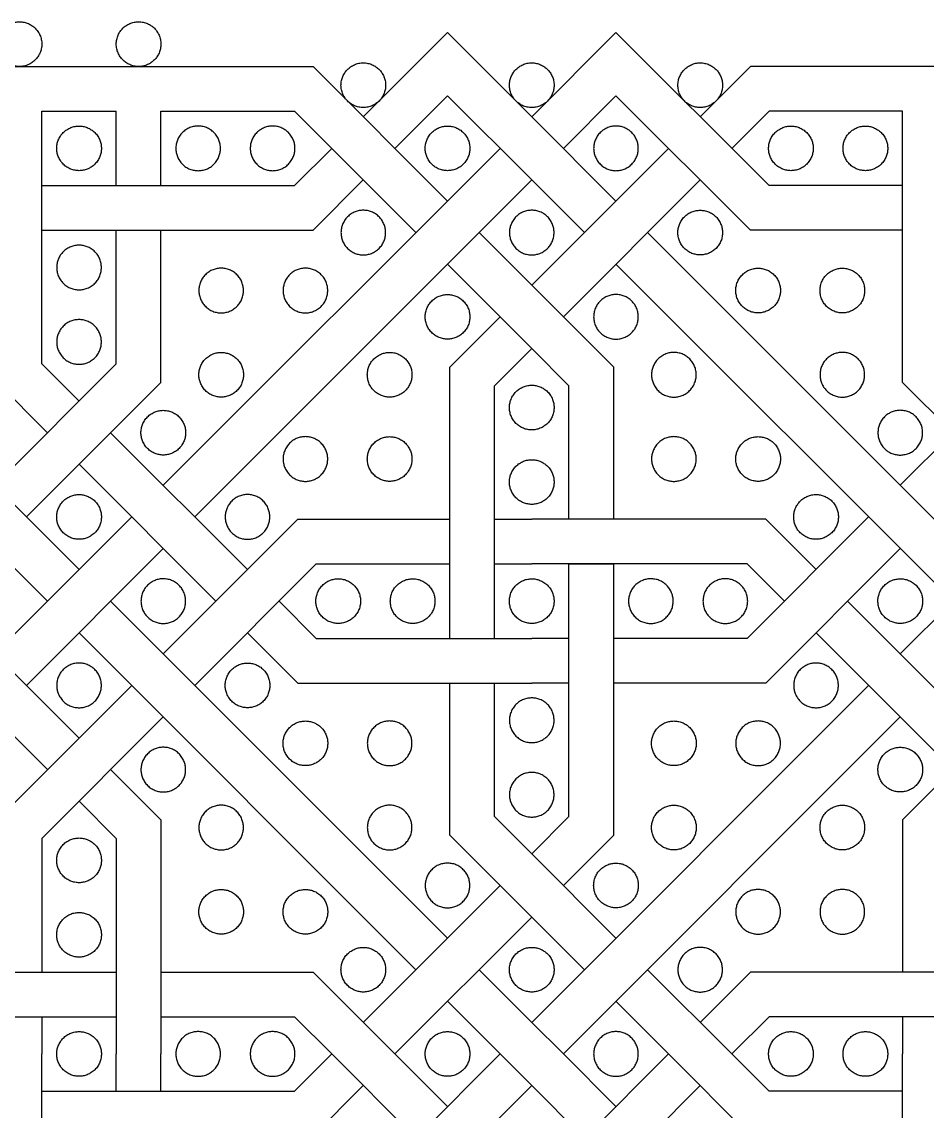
# Model space of a CAD drawing. Header units: millimetres. Extents: x -117 to 119, y -123 to 112.
# Drawn here: x -97.49 to -81.43, y 40.17 to 59.49 of the extents above; entities that cross this region are included whole.
import ezdxf

# ---------------------------------------------------------------- set-up
doc = ezdxf.new("R2010")
doc.units = ezdxf.units.MM
doc.header["$MEASUREMENT"] = 0
doc.layers.add('Layer 03', color=5, linetype='Continuous')

msp = doc.modelspace()

# ---------------------------------------------------------------- linework, layer by layer
at = {"layer": 'Layer 03'}
for p, q in [((-89.941, 59.302), (-88.447, 57.808)), ((-86.953, 59.302), (-88.447, 57.808)), ((-100.627, 58.7), (-92.327, 58.7)), ((-92.327, 58.7), (-89.941, 56.314)), ((-84.567, 58.7), (-85.459, 57.808)), ((-76.267, 58.7), (-84.567, 58.7)), ((-89.941, 58.182), (-88.447, 56.688)), ((-86.953, 58.182), (-87.887, 57.248)), ((-97.138, 53.426), (-97.138, 57.908)), ((-97.138, 57.908), (-95.817, 57.908)), ((-95.817, 56.588), (-95.817, 57.908)), ((-95.025, 56.588), (-95.025, 57.908)), ((-95.025, 57.908), (-92.656, 57.908)), ((-92.656, 57.908), (-90.501, 55.754)), ((-86.953, 56.314), (-88.447, 57.808)), ((-84.238, 57.908), (-84.899, 57.248)), ((-81.869, 57.908), (-84.238, 57.908)), ((-81.869, 53.098), (-81.869, 57.908)), ((-94.983, 51.272), (-89.007, 57.248)), ((-86.019, 57.248), (-88.447, 54.82)), ((-94.423, 50.711), (-88.447, 56.688)), ((-87.513, 55.754), (-88.447, 56.688)), ((-85.459, 56.688), (-87.887, 54.26)), ((-97.138, 56.588), (-92.656, 56.588)), ((-81.869, 56.588), (-84.238, 56.588)), ((-102.453, 55.754), (-96.477, 49.778)), ((-97.138, 55.795), (-92.327, 55.795)), ((-95.817, 53.426), (-95.817, 55.795)), ((-95.025, 53.098), (-95.025, 55.795)), ((-89.381, 55.754), (-88.447, 54.82)), ((-80.417, 49.778), (-86.393, 55.754)), ((-81.869, 55.795), (-84.567, 55.795)), ((-103.014, 55.194), (-97.038, 49.217)), ((-89.941, 55.194), (-88.447, 53.7)), ((-80.977, 49.217), (-86.953, 55.194)), ((-97.971, 51.272), (-95.817, 53.426)), ((-97.138, 53.426), (-96.477, 52.766)), ((-89.9, 48.557), (-89.9, 53.367)), ((-86.994, 50.67), (-86.994, 53.367)), ((-79.756, 53.426), (-81.911, 51.272)), ((-97.93, 53.098), (-97.038, 52.205)), ((-97.411, 50.711), (-95.025, 53.098)), ((-89.107, 48.557), (-89.107, 53.039)), ((-87.787, 50.67), (-87.787, 53.039)), ((-80.977, 52.205), (-81.869, 53.098)), ((-95.917, 52.205), (-93.489, 49.778)), ((-96.477, 51.645), (-94.05, 49.217)), ((-97.971, 48.284), (-95.544, 50.711)), ((-82.471, 50.711), (-84.625, 48.557)), ((-79.483, 50.711), (-81.911, 48.284)), ((-97.411, 47.723), (-94.983, 50.151)), ((-81.911, 50.151), (-84.297, 47.765)), ((-87.787, 45.396), (-87.787, 49.878)), ((-86.994, 45.067), (-86.994, 49.878)), ((-95.917, 49.217), (-89.941, 43.241)), ((-92.929, 49.217), (-92.269, 48.557)), ((-96.477, 48.657), (-90.501, 42.681)), ((-93.489, 48.657), (-92.597, 47.765)), ((-89.9, 45.067), (-89.9, 47.765)), ((-89.107, 45.396), (-89.107, 47.765)), ((-82.471, 47.723), (-88.447, 41.747)), ((-81.911, 47.163), (-87.887, 41.187)), ((-89.107, 45.396), (-88.447, 44.735)), ((-87.787, 45.396), (-88.447, 44.735)), ((-89.9, 45.067), (-88.447, 43.615)), ((-86.994, 45.067), (-87.887, 44.175)), ((-86.953, 43.241), (-88.447, 44.735)), ((-91.435, 41.747), (-89.007, 44.175)), ((-90.875, 41.187), (-88.447, 43.615)), ((-87.513, 42.681), (-88.447, 43.615)), ((-100.627, 42.64), (-95.817, 42.64)), ((-95.025, 42.64), (-92.327, 42.64)), ((-90.875, 41.187), (-92.327, 42.64)), ((-89.381, 42.681), (-88.447, 41.747)), ((-84.899, 41.187), (-86.393, 42.681)), ((-85.459, 41.747), (-84.567, 42.64)), ((-79.756, 42.64), (-84.567, 42.64)), ((-89.941, 42.121), (-89.007, 41.187)), ((-86.019, 41.187), (-86.953, 42.121)), ((-100.299, 41.847), (-95.817, 41.847)), ((-95.025, 41.847), (-92.656, 41.847)), ((-91.995, 41.187), (-92.656, 41.847)), ((-87.887, 41.187), (-88.447, 41.747)), ((-84.899, 41.187), (-84.238, 41.847)), ((-79.756, 41.847), (-84.238, 41.847)), ((-94.983, 35.211), (-89.007, 41.187)), ((-91.995, 41.187), (-92.656, 40.527)), ((-91.995, 41.187), (-90.501, 39.693)), ((-90.875, 41.187), (-89.941, 40.253)), ((-89.007, 41.187), (-88.447, 40.627)), ((-86.019, 41.187), (-88.447, 38.759)), ((-86.953, 40.253), (-87.887, 41.187)), ((-86.019, 41.187), (-84.567, 39.734)), ((-84.899, 41.187), (-84.238, 40.527)), ((-94.423, 34.651), (-88.447, 40.627)), ((-91.435, 40.627), (-92.327, 39.734)), ((-87.513, 39.693), (-88.447, 40.627)), ((-85.459, 40.627), (-87.887, 38.199)), ((-97.138, 40.527), (-92.656, 40.527)), ((-81.869, 40.527), (-84.238, 40.527))]:
    msp.add_line(p, q, dxfattribs=at)
for points in [[(-91.435, 57.808), (-89.941, 59.302)], [(-84.238, 56.588), (-86.953, 59.302)], [(-90.875, 57.248), (-89.941, 58.182)], [(-84.567, 55.795), (-86.953, 58.182)], [(-92.656, 56.588), (-91.995, 57.248)], [(-92.327, 55.795), (-91.435, 56.688)], [(-86.994, 53.367), (-88.447, 54.82)], [(-89.9, 53.367), (-89.007, 54.26)], [(-89.107, 53.039), (-88.447, 53.7)], [(-87.787, 53.039), (-88.447, 53.7)], [(-94.983, 48.284), (-92.597, 50.67)], [(-92.597, 50.67), (-89.9, 50.67)], [(-89.107, 50.67), (-88.447, 50.67)], [(-84.297, 50.67), (-88.447, 50.67)], [(-83.405, 49.778), (-84.297, 50.67)], [(-94.423, 47.723), (-92.269, 49.878)], [(-92.269, 49.878), (-89.9, 49.878)], [(-89.107, 49.878), (-88.447, 49.878)], [(-84.625, 49.878), (-88.447, 49.878)], [(-87.787, 49.878), (-86.994, 49.878)], [(-83.965, 49.217), (-84.625, 49.878)], [(-96.477, 46.79), (-98.905, 49.217)], [(-80.417, 46.79), (-82.844, 49.217)], [(-99.465, 48.657), (-97.038, 46.229)], [(-92.269, 48.557), (-88.447, 48.557)], [(-87.787, 48.557), (-88.447, 48.557)], [(-84.625, 48.557), (-86.994, 48.557)], [(-80.977, 46.229), (-83.405, 48.657)], [(-92.597, 47.765), (-88.447, 47.765)], [(-87.787, 47.765), (-88.447, 47.765)], [(-84.297, 47.765), (-86.994, 47.765)], [(-97.93, 45.337), (-95.544, 47.723)], [(-81.869, 45.337), (-79.483, 47.723)], [(-97.138, 45.009), (-94.983, 47.163)], [(-95.025, 45.337), (-95.917, 46.229)], [(-96.477, 45.669), (-95.817, 45.009)], [(-95.025, 45.337), (-95.025, 41.187)], [(-81.869, 45.337), (-81.869, 42.64)], [(-97.138, 45.009), (-97.138, 42.64)], [(-95.817, 45.009), (-95.817, 41.187)], [(-97.138, 41.847), (-97.138, 41.187)], [(-81.869, 41.847), (-81.869, 41.187)], [(-97.138, 37.365), (-97.138, 41.187)], [(-95.817, 40.527), (-95.817, 41.187)], [(-95.025, 40.527), (-95.025, 41.187)], [(-81.869, 37.037), (-81.869, 41.187)]]:
    msp.add_lwpolyline(points, dxfattribs=at)
for points in [[(-97.814, 58.816), (-97.534, 58.536), (-97.254, 58.816), (-96.974, 59.097), (-97.254, 59.377), (-97.534, 59.657), (-97.814, 59.377), (-98.094, 59.097), (-97.814, 58.816)], [(-95.701, 58.816), (-95.421, 58.536), (-95.141, 58.816), (-94.861, 59.097), (-95.141, 59.377), (-95.421, 59.657), (-95.701, 59.377), (-95.981, 59.097), (-95.701, 58.816)], [(-91.715, 58.088), (-91.435, 57.808), (-91.155, 58.088), (-90.875, 58.368), (-91.155, 58.648), (-91.435, 58.929), (-91.715, 58.648), (-91.995, 58.368), (-91.715, 58.088)], [(-88.727, 58.088), (-88.447, 57.808), (-88.167, 58.088), (-87.887, 58.368), (-88.167, 58.648), (-88.447, 58.929), (-88.727, 58.648), (-89.007, 58.368), (-88.727, 58.088)], [(-85.739, 58.088), (-85.459, 57.808), (-85.179, 58.088), (-84.899, 58.368), (-85.179, 58.648), (-85.459, 58.929), (-85.739, 58.648), (-86.019, 58.368), (-85.739, 58.088)], [(-96.081, 57.248), (-96.081, 57.644), (-96.477, 57.644), (-96.874, 57.644), (-96.874, 57.248), (-96.874, 56.852), (-96.477, 56.852), (-96.081, 56.852), (-96.081, 57.248)], [(-94.761, 57.248), (-94.761, 57.644), (-94.364, 57.644), (-93.968, 57.644), (-93.968, 57.248), (-93.968, 56.852), (-94.364, 56.852), (-94.761, 56.852), (-94.761, 57.248)], [(-93.44, 57.248), (-93.44, 57.644), (-93.044, 57.644), (-92.648, 57.644), (-92.648, 57.248), (-92.648, 56.852), (-93.044, 56.852), (-93.44, 56.852), (-93.44, 57.248)], [(-89.545, 57.248), (-89.545, 57.644), (-89.941, 57.644), (-90.337, 57.644), (-90.337, 57.248), (-90.337, 56.852), (-89.941, 56.852), (-89.545, 56.852), (-89.545, 57.248)], [(-87.349, 57.248), (-87.349, 57.644), (-86.953, 57.644), (-86.557, 57.644), (-86.557, 57.248), (-86.557, 56.852), (-86.953, 56.852), (-87.349, 56.852), (-87.349, 57.248)], [(-83.454, 57.248), (-83.454, 57.644), (-83.85, 57.644), (-84.246, 57.644), (-84.246, 57.248), (-84.246, 56.852), (-83.85, 56.852), (-83.454, 56.852), (-83.454, 57.248)], [(-82.133, 57.248), (-82.133, 57.644), (-82.529, 57.644), (-82.926, 57.644), (-82.926, 57.248), (-82.926, 56.852), (-82.529, 56.852), (-82.133, 56.852), (-82.133, 57.248)], [(-91.435, 55.358), (-91.831, 55.358), (-91.831, 55.754), (-91.831, 56.15), (-91.435, 56.15), (-91.039, 56.15), (-91.039, 55.754), (-91.039, 55.358), (-91.435, 55.358)], [(-88.051, 55.754), (-88.051, 55.358), (-88.447, 55.358), (-88.843, 55.358), (-88.843, 55.754), (-88.843, 56.15), (-88.447, 56.15), (-88.051, 56.15), (-88.051, 55.754)], [(-85.459, 55.358), (-85.063, 55.358), (-85.063, 55.754), (-85.063, 56.15), (-85.459, 56.15), (-85.855, 56.15), (-85.855, 55.754), (-85.855, 55.358), (-85.459, 55.358)], [(-96.477, 55.531), (-96.081, 55.531), (-96.081, 55.135), (-96.081, 54.739), (-96.477, 54.739), (-96.874, 54.739), (-96.874, 55.135), (-96.874, 55.531), (-96.477, 55.531)], [(-93.56, 54.727), (-93.56, 54.33), (-93.956, 54.33), (-94.352, 54.33), (-94.352, 54.727), (-94.352, 55.123), (-93.956, 55.123), (-93.56, 55.123), (-93.56, 54.727)], [(-92.462, 54.33), (-92.858, 54.33), (-92.858, 54.727), (-92.858, 55.123), (-92.462, 55.123), (-92.066, 55.123), (-92.066, 54.727), (-92.066, 54.33), (-92.462, 54.33)], [(-84.432, 54.33), (-84.036, 54.33), (-84.036, 54.727), (-84.036, 55.123), (-84.432, 55.123), (-84.828, 55.123), (-84.828, 54.727), (-84.828, 54.33), (-84.432, 54.33)], [(-83.334, 54.727), (-83.334, 54.33), (-82.938, 54.33), (-82.542, 54.33), (-82.542, 54.727), (-82.542, 55.123), (-82.938, 55.123), (-83.334, 55.123), (-83.334, 54.727)], [(-90.337, 54.26), (-90.337, 53.864), (-89.941, 53.864), (-89.545, 53.864), (-89.545, 54.26), (-89.545, 54.656), (-89.941, 54.656), (-90.337, 54.656), (-90.337, 54.26)], [(-86.557, 54.26), (-86.557, 53.864), (-86.953, 53.864), (-87.349, 53.864), (-87.349, 54.26), (-87.349, 54.656), (-86.953, 54.656), (-86.557, 54.656), (-86.557, 54.26)], [(-96.477, 54.211), (-96.081, 54.211), (-96.081, 53.814), (-96.081, 53.418), (-96.477, 53.418), (-96.874, 53.418), (-96.874, 53.814), (-96.874, 54.211), (-96.477, 54.211)], [(-93.56, 53.233), (-93.56, 53.629), (-93.956, 53.629), (-94.352, 53.629), (-94.352, 53.233), (-94.352, 52.836), (-93.956, 52.836), (-93.56, 52.836), (-93.56, 53.233)], [(-91.364, 53.233), (-91.364, 52.836), (-90.968, 52.836), (-90.572, 52.836), (-90.572, 53.233), (-90.572, 53.629), (-90.968, 53.629), (-91.364, 53.629), (-91.364, 53.233)], [(-85.53, 53.233), (-85.53, 52.836), (-85.926, 52.836), (-86.322, 52.836), (-86.322, 53.233), (-86.322, 53.629), (-85.926, 53.629), (-85.53, 53.629), (-85.53, 53.233)], [(-83.334, 53.233), (-83.334, 53.629), (-82.938, 53.629), (-82.542, 53.629), (-82.542, 53.233), (-82.542, 52.836), (-82.938, 52.836), (-83.334, 52.836), (-83.334, 53.233)], [(-88.447, 52.255), (-88.051, 52.255), (-88.051, 52.651), (-88.051, 53.047), (-88.447, 53.047), (-88.843, 53.047), (-88.843, 52.651), (-88.843, 52.255), (-88.447, 52.255)], [(-94.587, 52.205), (-94.587, 52.602), (-94.983, 52.602), (-95.379, 52.602), (-95.379, 52.205), (-95.379, 51.809), (-94.983, 51.809), (-94.587, 51.809), (-94.587, 52.205)], [(-82.307, 52.205), (-82.307, 52.602), (-81.911, 52.602), (-81.514, 52.602), (-81.514, 52.205), (-81.514, 51.809), (-81.911, 51.809), (-82.307, 51.809), (-82.307, 52.205)], [(-92.462, 52.135), (-92.066, 52.135), (-92.066, 51.739), (-92.066, 51.342), (-92.462, 51.342), (-92.858, 51.342), (-92.858, 51.739), (-92.858, 52.135), (-92.462, 52.135)], [(-90.968, 52.135), (-91.364, 52.135), (-91.364, 51.739), (-91.364, 51.342), (-90.968, 51.342), (-90.572, 51.342), (-90.572, 51.739), (-90.572, 52.135), (-90.968, 52.135)], [(-85.926, 52.135), (-85.53, 52.135), (-85.53, 51.739), (-85.53, 51.342), (-85.926, 51.342), (-86.322, 51.342), (-86.322, 51.739), (-86.322, 52.135), (-85.926, 52.135)], [(-84.432, 52.135), (-84.828, 52.135), (-84.828, 51.739), (-84.828, 51.342), (-84.432, 51.342), (-84.036, 51.342), (-84.036, 51.739), (-84.036, 52.135), (-84.432, 52.135)], [(-88.447, 50.934), (-88.051, 50.934), (-88.051, 51.33), (-88.051, 51.726), (-88.447, 51.726), (-88.843, 51.726), (-88.843, 51.33), (-88.843, 50.934), (-88.447, 50.934)], [(-96.081, 50.711), (-96.081, 51.108), (-96.477, 51.108), (-96.874, 51.108), (-96.874, 50.711), (-96.874, 50.315), (-96.477, 50.315), (-96.081, 50.315), (-96.081, 50.711)], [(-93.489, 51.108), (-93.093, 51.108), (-93.093, 50.711), (-93.093, 50.315), (-93.489, 50.315), (-93.885, 50.315), (-93.885, 50.711), (-93.885, 51.108), (-93.489, 51.108)], [(-83.405, 51.108), (-83.801, 51.108), (-83.801, 50.711), (-83.801, 50.315), (-83.405, 50.315), (-83.008, 50.315), (-83.008, 50.711), (-83.008, 51.108), (-83.405, 51.108)], [(-95.379, 49.217), (-95.379, 49.614), (-94.983, 49.614), (-94.587, 49.614), (-94.587, 49.217), (-94.587, 48.821), (-94.983, 48.821), (-95.379, 48.821), (-95.379, 49.217)], [(-91.484, 49.217), (-91.484, 49.614), (-91.88, 49.614), (-92.277, 49.614), (-92.277, 49.217), (-92.277, 48.821), (-91.88, 48.821), (-91.484, 48.821), (-91.484, 49.217)], [(-90.164, 49.217), (-90.164, 49.614), (-90.56, 49.614), (-90.956, 49.614), (-90.956, 49.217), (-90.956, 48.821), (-90.56, 48.821), (-90.164, 48.821), (-90.164, 49.217)], [(-88.051, 49.217), (-88.051, 49.614), (-88.447, 49.614), (-88.843, 49.614), (-88.843, 49.217), (-88.843, 48.821), (-88.447, 48.821), (-88.051, 48.821), (-88.051, 49.217)], [(-86.73, 49.217), (-86.73, 49.614), (-86.334, 49.614), (-85.938, 49.614), (-85.938, 49.217), (-85.938, 48.821), (-86.334, 48.821), (-86.73, 48.821), (-86.73, 49.217)], [(-85.41, 49.217), (-85.41, 49.614), (-85.014, 49.614), (-84.617, 49.614), (-84.617, 49.217), (-84.617, 48.821), (-85.014, 48.821), (-85.41, 48.821), (-85.41, 49.217)], [(-81.514, 49.217), (-81.514, 49.614), (-81.911, 49.614), (-82.307, 49.614), (-82.307, 49.217), (-82.307, 48.821), (-81.911, 48.821), (-81.514, 48.821), (-81.514, 49.217)], [(-96.081, 47.723), (-96.081, 47.327), (-96.477, 47.327), (-96.874, 47.327), (-96.874, 47.723), (-96.874, 48.12), (-96.477, 48.12), (-96.081, 48.12), (-96.081, 47.723)], [(-93.489, 47.327), (-93.093, 47.327), (-93.093, 47.723), (-93.093, 48.12), (-93.489, 48.12), (-93.885, 48.12), (-93.885, 47.723), (-93.885, 47.327), (-93.489, 47.327)], [(-83.405, 47.327), (-83.801, 47.327), (-83.801, 47.723), (-83.801, 48.12), (-83.405, 48.12), (-83.008, 48.12), (-83.008, 47.723), (-83.008, 47.327), (-83.405, 47.327)], [(-88.447, 47.501), (-88.051, 47.501), (-88.051, 47.105), (-88.051, 46.708), (-88.447, 46.708), (-88.843, 46.708), (-88.843, 47.105), (-88.843, 47.501), (-88.447, 47.501)], [(-92.462, 46.3), (-92.066, 46.3), (-92.066, 46.696), (-92.066, 47.092), (-92.462, 47.092), (-92.858, 47.092), (-92.858, 46.696), (-92.858, 46.3), (-92.462, 46.3)], [(-90.968, 46.3), (-91.364, 46.3), (-91.364, 46.696), (-91.364, 47.092), (-90.968, 47.092), (-90.572, 47.092), (-90.572, 46.696), (-90.572, 46.3), (-90.968, 46.3)], [(-85.926, 46.3), (-85.53, 46.3), (-85.53, 46.696), (-85.53, 47.092), (-85.926, 47.092), (-86.322, 47.092), (-86.322, 46.696), (-86.322, 46.3), (-85.926, 46.3)], [(-84.432, 46.3), (-84.828, 46.3), (-84.828, 46.696), (-84.828, 47.092), (-84.432, 47.092), (-84.036, 47.092), (-84.036, 46.696), (-84.036, 46.3), (-84.432, 46.3)], [(-94.587, 46.229), (-94.587, 45.833), (-94.983, 45.833), (-95.379, 45.833), (-95.379, 46.229), (-95.379, 46.626), (-94.983, 46.626), (-94.587, 46.626), (-94.587, 46.229)], [(-82.307, 46.229), (-82.307, 45.833), (-81.911, 45.833), (-81.514, 45.833), (-81.514, 46.229), (-81.514, 46.626), (-81.911, 46.626), (-82.307, 46.626), (-82.307, 46.229)], [(-88.447, 46.18), (-88.051, 46.18), (-88.051, 45.784), (-88.051, 45.388), (-88.447, 45.388), (-88.843, 45.388), (-88.843, 45.784), (-88.843, 46.18), (-88.447, 46.18)], [(-93.56, 45.202), (-93.56, 44.806), (-93.956, 44.806), (-94.352, 44.806), (-94.352, 45.202), (-94.352, 45.598), (-93.956, 45.598), (-93.56, 45.598), (-93.56, 45.202)], [(-91.364, 45.202), (-91.364, 45.598), (-90.968, 45.598), (-90.572, 45.598), (-90.572, 45.202), (-90.572, 44.806), (-90.968, 44.806), (-91.364, 44.806), (-91.364, 45.202)], [(-85.53, 45.202), (-85.53, 45.598), (-85.926, 45.598), (-86.322, 45.598), (-86.322, 45.202), (-86.322, 44.806), (-85.926, 44.806), (-85.53, 44.806), (-85.53, 45.202)], [(-83.334, 45.202), (-83.334, 44.806), (-82.938, 44.806), (-82.542, 44.806), (-82.542, 45.202), (-82.542, 45.598), (-82.938, 45.598), (-83.334, 45.598), (-83.334, 45.202)], [(-96.477, 44.224), (-96.081, 44.224), (-96.081, 44.62), (-96.081, 45.017), (-96.477, 45.017), (-96.874, 45.017), (-96.874, 44.62), (-96.874, 44.224), (-96.477, 44.224)], [(-90.337, 44.175), (-90.337, 44.571), (-89.941, 44.571), (-89.545, 44.571), (-89.545, 44.175), (-89.545, 43.779), (-89.941, 43.779), (-90.337, 43.779), (-90.337, 44.175)], [(-86.557, 44.175), (-86.557, 44.571), (-86.953, 44.571), (-87.349, 44.571), (-87.349, 44.175), (-87.349, 43.779), (-86.953, 43.779), (-86.557, 43.779), (-86.557, 44.175)], [(-93.56, 43.708), (-93.56, 44.104), (-93.956, 44.104), (-94.352, 44.104), (-94.352, 43.708), (-94.352, 43.312), (-93.956, 43.312), (-93.56, 43.312), (-93.56, 43.708)], [(-92.462, 44.104), (-92.858, 44.104), (-92.858, 43.708), (-92.858, 43.312), (-92.462, 43.312), (-92.066, 43.312), (-92.066, 43.708), (-92.066, 44.104), (-92.462, 44.104)], [(-84.432, 44.104), (-84.036, 44.104), (-84.036, 43.708), (-84.036, 43.312), (-84.432, 43.312), (-84.828, 43.312), (-84.828, 43.708), (-84.828, 44.104), (-84.432, 44.104)], [(-83.334, 43.708), (-83.334, 44.104), (-82.938, 44.104), (-82.542, 44.104), (-82.542, 43.708), (-82.542, 43.312), (-82.938, 43.312), (-83.334, 43.312), (-83.334, 43.708)], [(-96.477, 42.904), (-96.081, 42.904), (-96.081, 43.3), (-96.081, 43.696), (-96.477, 43.696), (-96.874, 43.696), (-96.874, 43.3), (-96.874, 42.904), (-96.477, 42.904)], [(-91.435, 43.077), (-91.831, 43.077), (-91.831, 42.681), (-91.831, 42.285), (-91.435, 42.285), (-91.039, 42.285), (-91.039, 42.681), (-91.039, 43.077), (-91.435, 43.077)], [(-88.051, 42.681), (-88.051, 43.077), (-88.447, 43.077), (-88.843, 43.077), (-88.843, 42.681), (-88.843, 42.285), (-88.447, 42.285), (-88.051, 42.285), (-88.051, 42.681)], [(-85.459, 43.077), (-85.063, 43.077), (-85.063, 42.681), (-85.063, 42.285), (-85.459, 42.285), (-85.855, 42.285), (-85.855, 42.681), (-85.855, 43.077), (-85.459, 43.077)], [(-96.081, 41.187), (-96.081, 41.583), (-96.477, 41.583), (-96.874, 41.583), (-96.874, 41.187), (-96.874, 40.791), (-96.477, 40.791), (-96.081, 40.791), (-96.081, 41.187)], [(-94.761, 41.187), (-94.761, 41.583), (-94.364, 41.583), (-93.968, 41.583), (-93.968, 41.187), (-93.968, 40.791), (-94.364, 40.791), (-94.761, 40.791), (-94.761, 41.187)], [(-93.44, 41.187), (-93.44, 41.583), (-93.044, 41.583), (-92.648, 41.583), (-92.648, 41.187), (-92.648, 40.791), (-93.044, 40.791), (-93.44, 40.791), (-93.44, 41.187)], [(-89.545, 41.187), (-89.545, 41.583), (-89.941, 41.583), (-90.337, 41.583), (-90.337, 41.187), (-90.337, 40.791), (-89.941, 40.791), (-89.545, 40.791), (-89.545, 41.187)], [(-87.349, 41.187), (-87.349, 41.583), (-86.953, 41.583), (-86.557, 41.583), (-86.557, 41.187), (-86.557, 40.791), (-86.953, 40.791), (-87.349, 40.791), (-87.349, 41.187)], [(-83.454, 41.187), (-83.454, 41.583), (-83.85, 41.583), (-84.246, 41.583), (-84.246, 41.187), (-84.246, 40.791), (-83.85, 40.791), (-83.454, 40.791), (-83.454, 41.187)], [(-82.133, 41.187), (-82.133, 41.583), (-82.529, 41.583), (-82.926, 41.583), (-82.926, 41.187), (-82.926, 40.791), (-82.529, 40.791), (-82.133, 40.791), (-82.133, 41.187)]]:
    msp.add_rational_spline(points, [1, 0.707106781187, 1, 0.707106781187, 1, 0.707106781187, 1, 0.707106781187, 1], degree=2, knots=[0, 0, 0, 1.178097, 1.178097, 2.356194, 2.356194, 3.534292, 3.534292, 4.712389, 4.712389, 4.712389], dxfattribs=at)

doc.saveas('drawing.dxf')
